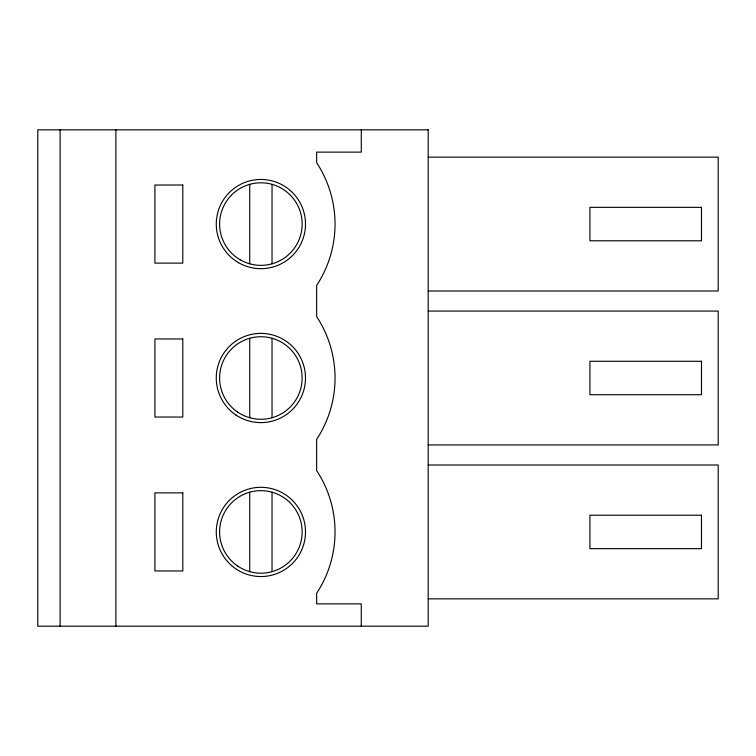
<?xml version="1.0" encoding="UTF-8"?>
<svg xmlns="http://www.w3.org/2000/svg" width="756" height="756" viewBox="0 0 756 756"><rect width="100%" height="100%" fill="white"/><g stroke="black" fill="none" stroke-linecap="round" stroke-linejoin="round"><path stroke-width="1.13" d="M428.189 157.154L718.2 157.154L718.2 290.994L428.189 290.994M428.189 311.075L718.2 311.075L718.2 444.925L428.189 444.925M428.189 465.006L718.2 465.006L718.2 598.846L428.189 598.846M361.274 129.824L361.274 152.126L316.651 152.126L316.651 162.729A111.538 111.538 0 0 1 316.651 285.418L316.651 316.651A111.538 111.538 0 0 1 316.651 439.349L316.651 470.582A111.538 111.538 0 0 1 316.651 593.271L316.651 603.874L361.274 603.874L361.274 626.176M272.037 184.341L272.037 263.806M272.037 338.263L272.037 417.737M272.037 492.194L272.037 571.659M249.726 184.341L249.726 263.806M249.726 338.263L249.726 417.737M249.726 492.194L249.726 571.659M115.876 129.824L115.876 626.176M60.111 129.824L60.111 626.176M428.189 129.824L37.8 129.824L37.8 626.176L428.189 626.176L428.189 129.824M182.801 185.031L154.914 185.031L154.914 263.116L182.801 263.116L182.801 185.031M701.473 207.342L589.926 207.342L589.926 240.805L701.473 240.805L701.473 207.342M182.801 338.962L154.914 338.962L154.914 417.038L182.801 417.038L182.801 338.962M701.473 361.274L589.926 361.274L589.926 394.726L701.473 394.726L701.473 361.274M182.801 492.884L154.914 492.884L154.914 570.969L182.801 570.969L182.801 492.884M701.473 515.195L589.926 515.195L589.926 548.658L701.473 548.658L701.473 515.195M238.575 570.563A44.613 44.613 0 0 0 305.5 531.931A44.613 44.613 0 0 0 238.575 493.29A44.613 44.613 0 0 0 238.575 570.563M237.696 566.064A41.268 41.268 0 0 0 302.041 534.936A41.268 41.268 0 0 0 242.912 494.774A41.268 41.268 0 0 0 237.696 566.064M235.815 414.912A44.613 44.613 0 0 0 305.377 381.26A44.613 44.613 0 0 0 241.457 337.837A44.613 44.613 0 0 0 235.815 414.912M237.696 412.143A41.268 41.268 0 0 0 302.041 381.015A41.268 41.268 0 0 0 242.912 340.852A41.268 41.268 0 0 0 237.696 412.143M238.575 262.71A44.613 44.613 0 0 0 305.5 224.069A44.613 44.613 0 0 0 238.575 185.437A44.613 44.613 0 0 0 238.575 262.71M240.247 259.818A41.268 41.268 0 0 0 302.154 224.069A41.268 41.268 0 0 0 240.247 188.329A41.268 41.268 0 0 0 240.247 259.818"/></g></svg>
